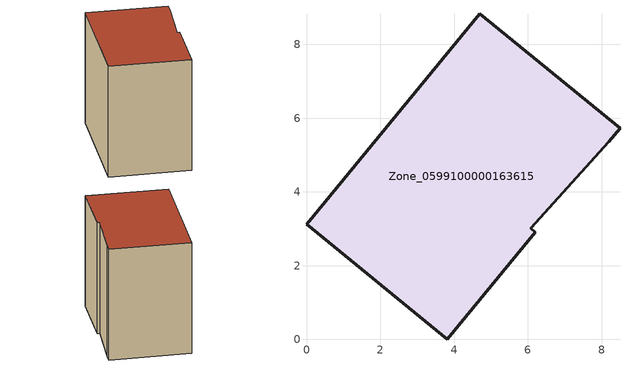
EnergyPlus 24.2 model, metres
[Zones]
Zone_0599100000163615
 floor ground (C_G): 0,3.12 4.7,8.84 8.5,5.73 8.2,5.36 6.08,3.01 6.2,2.91 3.82,0 z0
 wall outside (C_F): 4.7,8.84 0,3.12 3.82,0 6.2,2.91 6.08,3.01 8.2,5.36 8.5,5.73 4.7,8.84 z0:7.11
 roof outside (C_R): 8.2,5.36 8.5,5.73 4.7,8.84 0,3.12 3.82,0 6.2,2.91 6.08,3.01 z7.11
[BUILDING]
Pand.0599100000163615: North Axis=0; Terrain=City; Loads Convergence Tolerance Value=0.04; Temperature Convergence Tolerance Value=0.4; Solar Distribution=FullExterior; Maximum Number of Warmup Days=25; Minimum Number of Warmup Days=1
[Site:Location]
Rotterdam.The.Hague.AP_ZH_NLD Design_Conditions: Latitude=51.96; Longitude=4.45; Time Zone=1; Elevation=-4.5
[SITE:GROUNDTEMPERATURE:BUILDINGSURFACE]
18, 18, 18, 18, 18, 18, 18, 18, 18, 18, 18, 18
[MATERIAL] Thermal Absorptance=0.9; Solar Absorptance=0.7; Visible Absorptance=0.7
Name | Roughness | Thickness | Conductivity | Density | Specific Heat
G.TC.1946-1964 | MediumSmooth | 0.15 | 1 | 540 | 1210
F.TC.1946-1964 | Rough | 0.3 | 0.857143 | 1920 | 840
R.TC.1946-1964 | MediumRough | 0.2 | 0.235294 | 1500 | 1000
[CONSTRUCTION]
C_G: G.TC.1946-1964
C_F: F.TC.1946-1964
C_R: R.TC.1946-1964
[ZONE]
Zone_0599100000163615: Type=1; Multiplier=1; Ceiling Height=Autocalculate; Volume=Autocalculate; Floor Area=autocalculate; Part of Total Floor Area=Yes
[ZONEINFILTRATION:DESIGNFLOWRATE]
Infil_Zone_0599100000163615: Zone or ZoneList or Space or SpaceList=Zone_0599100000163615; Schedule=AlwaysOn; Design Flow Rate Calculation Method=Flow/Area; Flow Rate per Floor Area=0.003; Constant Term Coefficient=1; Temperature Term Coefficient=0; Velocity Term Coefficient=0; Velocity Squared Term Coefficient=0
[HVACTEMPLATE:ZONE:IDEALLOADSAIRSYSTEM]
Zone_0599100000163615: Maximum Heating Supply Air Temperature=50; Minimum Cooling Supply Air Temperature=13; Maximum Heating Supply Air Humidity Ratio=0.0156; Minimum Cooling Supply Air Humidity Ratio=0.0077; Heating Limit=NoLimit; Cooling Limit=NoLimit; Dehumidification Control Type=ConstantSensibleHeatRatio; Cooling Sensible Heat Ratio=0.7; Dehumidification Setpoint=60; Humidification Control Type=None; Humidification Setpoint=30; Outdoor Air Method=None; Outdoor Air Flow Rate per Person=0.00944; Outdoor Air Flow Rate per Zone Floor Area=0; Outdoor Air Flow Rate per Zone=0; Demand Controlled Ventilation Type=None; Outdoor Air Economizer Type=NoEconomizer; Heat Recovery Type=None; Sensible Heat Recovery Effectiveness=0.7; Latent Heat Recovery Effectiveness=0.65
[ZONECONTROL:THERMOSTAT]
ThermostatControl_Zone_0599100000163615: Zone or ZoneList=Zone_0599100000163615; Control Type Schedule=DualSetpointControlType; Control 1=Thermostat_Zone_0599100000163615; Temperature Difference Between Cutout And Setpoint=0
[THERMOSTATSETPOINT:DUALSETPOINT]
Thermostat_Zone_0599100000163615: Heating Setpoint Temperature Schedule=HeatingSetpoint_Zone_0599100000163615; Cooling Setpoint Temperature Schedule=CoolingSetpoint_Zone_0599100000163615
[SCHEDULE:COMPACT]
HeatingSetpoint_Zone_0599100000163615: Through: 12/31, For: AllDays, Until: 24:00, 21
CoolingSetpoint_Zone_0599100000163615: Through: 12/31, For: AllDays, Until: 24:00, 24
DualSetpointControlType: Through: 12/31, For: AllDays, Until: 24:00, 4
AlwaysOn: Through: 12/31, For: AllDays, Until: 24:00, 1
